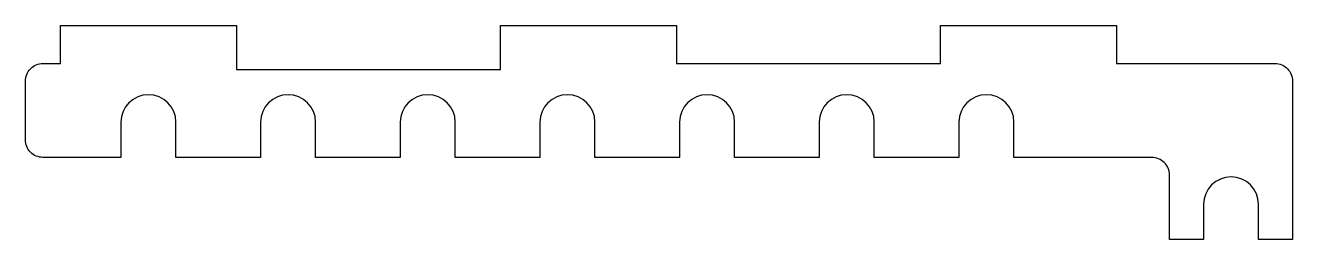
# Model space of a CAD drawing. Header units: inches. Extents: x 2.3 to 9.5, y -6.5 to -5.28.
import ezdxf

# ---------------------------------------------------------------- set-up
doc = ezdxf.new("R2010")
doc.units = ezdxf.units.IN
doc.layers.get('0').update_dxf_attribs({"linetype": 'CONTINUOUS'})

msp = doc.modelspace()

# ---------------------------------------------------------------- linework, layer by layer
msp.add_lwpolyline([(7.6043, -5.833), (7.6043, -6.033), (7.1233, -6.033), (7.1233, -5.833, 1), (6.8108, -5.833), (6.8108, -6.033), (6.3298, -6.033), (6.3298, -5.833, 1), (6.0173, -5.833), (6.0173, -6.033), (5.5363, -6.033), (5.5363, -5.833, 1), (5.2238, -5.833), (5.2238, -6.033), (4.7428, -6.033), (4.7428, -5.833, 1), (4.4303, -5.833), (4.4303, -6.033), (3.9493, -6.033), (3.9493, -5.833, 1), (3.6368, -5.833), (3.6368, -6.033), (3.1558, -6.033), (3.1558, -5.833, 1), (2.8433, -5.833), (2.8433, -6.033), (2.4004, -6.033, -0.414214), (2.3004, -5.933), (2.3004, -5.6, -0.414214), (2.4004, -5.5), (2.5004, -5.5), (2.5004, -5.283), (3.5004, -5.283), (3.5004, -5.533), (5.0004, -5.533), (5.0004, -5.283), (6.0004, -5.283), (6.0004, -5.5), (7.5004, -5.5), (7.5004, -5.283), (8.5004, -5.283), (8.5004, -5.5), (9.2834, -5.5), (9.4004, -5.5, -0.414214), (9.5004, -5.6), (9.5004, -6.5), (9.3067, -6.5), (9.3067, -6.3, 1), (8.9942, -6.3), (8.9942, -6.5), (8.8004, -6.5), (8.8004, -6.133, 0.414214), (8.7004, -6.033), (7.9168, -6.033), (7.9168, -5.833, 1)], format="xyb", close=True)

doc.saveas('drawing.dxf')
